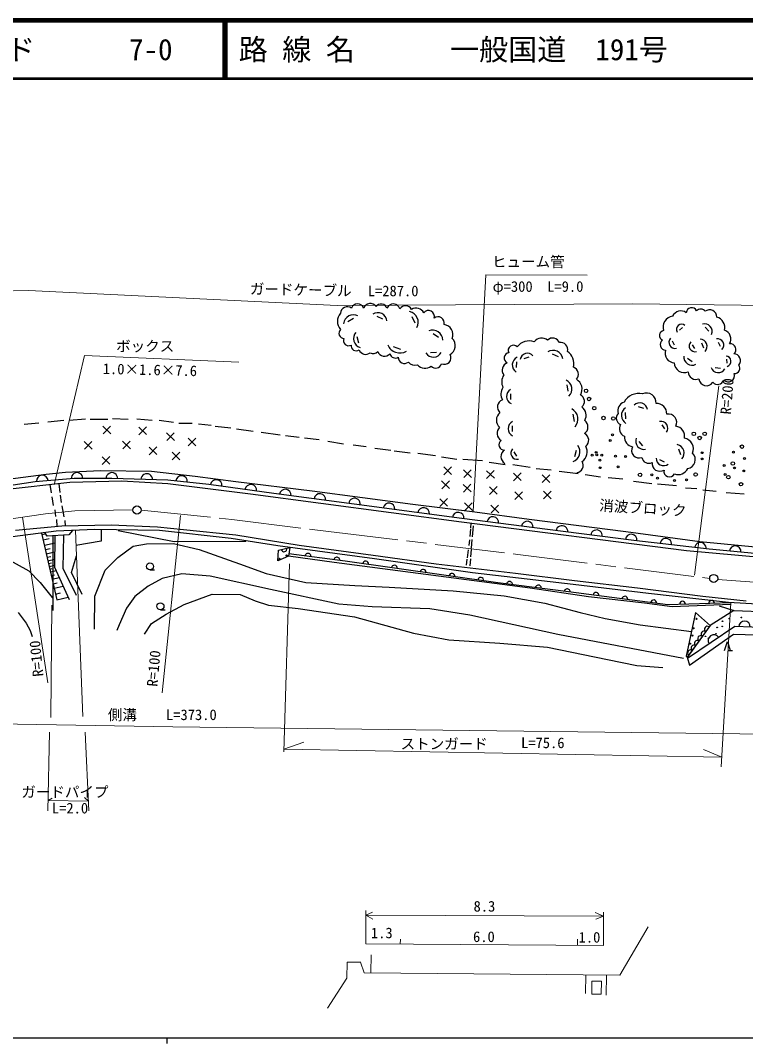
# Model space of a CAD drawing. Units: millimetres, scale not verified. Extents: x 40000 to 680000, y 20000 to 380000.
# Drawn here: x 142840 to 267574, y 204000 to 380000 of the extents above; entities that cross this region are included whole.
import ezdxf
from ezdxf.enums import TextEntityAlignment as Align

# ---------------------------------------------------------------- set-up
doc = ezdxf.new("R2010")
doc.units = ezdxf.units.MM
doc.header["$LTSCALE"] = 1000
doc.linetypes.add('CHAIN', pattern=[18.5, 12, -1.5, 3.5, -1.5])
for name, color, linetype, lineweight in [('M-BGD', 7, 'Continuous', 25), ('M-BMK', 2, 'CHAIN', 13), ('M-BMK-SRVR', 3, 'Continuous', 25), ('M-STR-HTXT', 7, 'Continuous', 13), ('M-TTL', 2, 'Continuous', 140), ('M-TTL-BAND', 7, 'Continuous', 25), ('M-TTL-LINE', 7, 'Continuous', 50), ('M-TTL-TXT', 7, 'Continuous', 50)]:
    doc.layers.add(name, color=color, linetype=linetype, lineweight=lineweight)
doc.styles.add('ＭＳ ゴシック', font='')
doc.styles.get('ＭＳ ゴシック').set_extended_font_data('MS Gothic')

msp = doc.modelspace()

# ---------------------------------------------------------------- linework, layer by layer
at = {"layer": 'M-BGD'}
for p, q in [((204174, 329124), (205146, 328655)), ((199176, 328236), (200160, 328768)), ((210164, 329087), (210661, 327986)), ((213813, 326130), (214771, 325491)), ((256201, 326736), (256748, 327189)), ((260642, 327225), (261264, 326527)), ((201048, 324509), (200769, 325557)), ((208266, 323414), (206987, 323851)), ((255380, 324136), (254984, 324815)), ((258840, 323550), (258463, 324210)), ((260010, 324550), (260350, 323701)), ((262853, 324673), (263231, 323956)), ((214433, 322860), (213378, 322823)), ((229477, 321862), (230345, 322108)), ((234324, 322637), (235362, 322165)), ((228154, 320279), (228229, 321298)), ((258413, 321275), (257583, 321841)), ((264290, 321737), (264365, 321020)), ((263294, 320139), (262351, 320215)), ((236843, 317303), (237032, 316209)), ((227222, 314805), (227184, 315767)), ((249105, 313587), (250011, 313286)), ((237863, 312244), (238089, 311018)), ((246980, 311491), (246942, 312566)), ((145994, 310718), (143492, 310510)), ((150326, 311158), (147523, 310904)), ((154010, 311390), (151207, 311205)), ((157856, 311367), (154844, 311367)), ((157031, 310207), (158382, 308907)), ((158357, 310233), (157056, 308881)), ((161354, 311367), (158667, 311483)), ((165525, 311182), (162837, 311413)), ((163194, 310045), (164545, 308745)), ((164520, 310070), (163219, 308719)), ((169139, 310857), (166683, 311182)), ((172382, 310672), (170066, 310672)), ((175672, 310347), (173448, 310533)), ((179055, 309884), (176321, 310162)), ((227486, 309272), (227486, 310253)), ((253148, 310457), (253620, 309721)), ((167966, 309049), (169318, 307748)), ((169292, 309074), (167992, 307723)), ((171673, 308122), (173024, 306822)), ((172999, 308148), (171699, 306796)), ((182854, 309282), (179981, 309699)), ((187534, 308679), (184244, 309096)), ((190778, 308262), (188461, 308540)), ((194253, 307845), (191704, 308123)), ((153811, 307566), (155162, 306266)), ((155137, 307591), (153836, 306240)), ((160414, 307612), (161765, 306312)), ((161739, 307638), (160439, 306287)), ((164955, 306616), (166306, 305316)), ((166280, 306642), (164980, 305290)), ((198423, 307104), (195689, 307567)), ((202315, 306641), (200091, 306965)), ((206532, 306038), (203798, 306363)), ((249891, 306813), (249250, 307587)), ((256066, 306295), (256386, 305314)), ((156869, 304948), (158220, 303648)), ((158195, 304974), (156894, 303622)), ((168916, 305713), (170267, 304412)), ((170242, 305738), (168942, 304387)), ((209868, 305575), (207134, 305899)), ((214224, 305112), (211212, 305482)), ((217930, 304463), (215289, 304880)), ((228206, 305065), (227791, 305781)), ((238461, 306041), (238140, 304947)), ((215646, 303187), (216997, 301887)), ((216972, 303213), (215671, 301862)), ((222332, 304231), (218950, 304463)), ((226225, 303582), (223444, 303953)), ((230534, 303073), (227522, 303536)), ((234148, 302609), (231553, 302841)), ((253658, 304002), (252828, 304417)), ((140676, 301068), (147245, 301949)), ((152076, 301208), (145357, 300652)), ((147245, 301949), (150581, 302297)), ((150581, 302297), (156605, 302575)), ((158563, 301208), (152076, 301208)), ((156605, 302575), (165386, 302482)), ((168200, 300930), (158563, 301208)), ((165386, 302482), (172869, 301625)), ((172869, 301625), (179912, 300698)), ((219075, 302678), (220426, 301377)), ((220401, 302703), (219100, 301352)), ((223013, 302539), (224365, 301238)), ((224339, 302564), (223039, 301213)), ((227647, 302145), (228998, 300844)), ((228973, 302170), (227672, 300819)), ((232582, 301821), (233933, 300520)), ((233908, 301846), (232607, 300495)), ((238782, 302007), (235538, 302424)), ((242627, 301451), (239986, 301822)), ((246473, 301080), (243971, 301312)), ((145357, 300652), (133588, 298891)), ((151315, 300526), (140056, 299228)), ((147887, 300178), (148095, 298765)), ((149450, 300271), (149613, 298777)), ((160258, 300757), (151315, 300526)), ((168182, 300294), (160258, 300757)), ((182407, 298487), (168182, 300294)), ((175244, 300188), (168200, 300930)), ((186410, 298613), (175244, 300188)), ((179912, 300698), (193002, 299099)), ((215298, 300778), (216650, 299477)), ((216624, 300803), (215324, 299452)), ((219005, 300199), (220356, 298898)), ((220331, 300224), (219031, 298873)), ((223523, 299782), (224874, 298481)), ((224849, 299807), (223548, 298456)), ((251478, 300293), (248327, 300710)), ((255694, 299922), (252451, 300246)), ((259169, 299412), (257223, 299551)), ((148222, 298058), (148466, 296541)), ((149647, 298336), (149867, 297097)), ((218734, 293714), (182407, 298487)), ((200265, 296806), (186410, 298613)), ((193002, 299099), (210331, 296806)), ((214974, 297720), (216325, 296419)), ((216300, 297745), (214999, 296394)), ((227879, 298901), (229230, 297601)), ((229204, 298927), (227904, 297576)), ((232790, 299017), (234141, 297717)), ((234116, 299043), (232816, 297691)), ((262506, 298949), (260235, 299181)), ((267324, 298532), (264266, 298764)), ((148732, 295834), (148894, 294687)), ((149983, 296529), (150308, 294618)), ((218753, 294304), (200265, 296806)), ((210331, 296806), (220989, 295462)), ((219237, 297002), (220588, 295701)), ((220563, 297027), (219262, 295676)), ((223778, 296608), (225129, 295307)), ((225104, 296633), (223803, 295282)), ((149045, 294155), (149118, 292941)), ((150470, 293981), (150546, 293031)), ((233534, 292404), (218753, 294304)), ((220989, 295462), (230325, 294234)), ((230325, 294234), (246983, 292103)), ((149936, 293022), (141966, 292234)), ((155649, 292436), (149000, 292135)), ((158462, 293161), (149936, 293022)), ((151766, 292260), (151137, 291486)), ((166747, 292250), (155649, 292436)), ((156744, 292389), (156744, 290397)), ((166432, 292836), (158462, 293161)), ((159663, 292250), (169255, 290351)), ((170880, 292373), (166432, 292836)), ((179072, 290907), (166747, 292250)), ((179869, 291446), (170880, 292373)), ((257424, 288756), (218734, 293714)), ((220251, 292536), (220134, 291204)), ((220328, 293510), (220251, 292700)), ((220730, 293062), (220555, 291157)), ((248361, 290551), (233534, 292404)), ((149000, 292135), (139687, 290953)), ((146485, 291815), (149075, 280319)), ((146544, 291554), (147133, 291687)), ((146750, 290637), (147777, 290869)), ((147430, 291277), (147059, 291888)), ((151137, 291486), (147430, 291277)), ((148404, 291332), (148427, 280687)), ((148728, 285879), (148808, 291355)), ((150164, 285740), (150305, 291439)), ((187111, 289609), (179072, 290907)), ((190804, 289685), (179869, 291446)), ((220064, 290632), (219959, 289650)), ((220485, 290702), (220403, 289241)), ((246983, 292103), (259702, 290342)), ((261289, 289021), (248361, 290551)), ((146957, 289720), (148790, 290134)), ((147123, 288981), (147951, 289168)), ((156744, 290397), (152390, 289695)), ((159582, 287637), (162223, 289537)), ((162223, 289537), (164494, 289954)), ((164494, 289954), (169174, 290047)), ((169174, 290047), (173575, 288981)), ((169255, 290351), (181626, 290397)), ((173575, 288981), (180526, 286525)), ((203723, 287362), (187111, 289609)), ((187144, 287022), (187215, 288885)), ((187215, 288885), (189160, 289332)), ((187215, 288885), (189160, 289332)), ((189160, 289332), (188972, 287838)), ((203500, 287971), (190804, 289685)), ((219877, 288949), (219690, 287570)), ((220403, 288984), (220275, 287734)), ((270862, 287552), (257424, 288756)), ((259702, 290342), (271078, 289253)), ((273939, 287863), (261289, 289021)), ((139947, 287730), (144303, 285320)), ((147290, 288243), (148767, 288576)), ((147424, 287647), (148091, 287798)), ((147558, 287052), (148749, 287320)), ((151601, 285022), (152463, 287897)), ((157404, 285413), (159582, 287637)), ((188972, 287838), (187144, 287022)), ((196803, 286773), (188972, 287838)), ((198726, 286981), (189025, 288262)), ((224975, 283251), (198726, 286981)), ((214343, 286442), (203500, 287971)), ((220612, 284976), (203723, 287362)), ((219655, 287313), (219538, 286285)), ((220275, 287395), (220134, 286203)), ((144303, 285320), (146249, 283328)), ((147668, 286564), (148205, 286685)), ((147778, 286076), (148734, 286292)), ((147881, 285618), (148319, 285717)), ((147991, 285129), (148971, 285350)), ((151276, 280319), (148728, 285879)), ((152481, 281060), (150164, 285740)), ((155643, 280965), (157404, 285413)), ((165116, 285488), (165916, 285488)), ((180526, 286525), (185113, 284857)), ((230547, 282324), (196803, 286773)), ((228012, 284866), (214343, 286442)), ((148131, 284508), (148686, 284633)), ((148271, 283888), (149513, 284167)), ((153454, 281269), (151601, 285022)), ((167227, 283977), (164818, 282679)), ((170610, 284811), (167227, 283977)), ((175475, 284394), (170610, 284811)), ((185854, 282123), (175475, 284394)), ((185113, 284857), (191924, 283328)), ((237942, 282983), (220612, 284976)), ((238160, 283615), (228012, 284866)), ((249002, 282364), (238160, 283615)), ((146249, 283328), (148288, 280733)), ((148448, 283101), (149152, 283259)), ((148626, 282314), (150199, 282668)), ((164818, 282679), (162501, 280918)), ((197624, 279575), (185854, 282123)), ((191924, 283328), (200358, 282772)), ((200358, 282772), (206242, 282494)), ((206242, 282494), (217270, 281891)), ((217270, 281891), (226074, 281011)), ((237115, 281699), (224975, 283251)), ((240555, 280865), (230547, 282324)), ((254190, 279498), (237115, 281699)), ((250893, 281431), (237942, 282983)), ((260216, 280882), (249002, 282364)), ((148288, 280733), (148427, 280687)), ((148427, 280687), (148403, 278489)), ((148851, 281316), (149743, 281517)), ((149075, 280319), (151070, 280769)), ((155551, 275265), (155643, 280965)), ((162501, 280918), (161065, 278880)), ((171027, 279528), (175800, 281289)), ((175800, 281289), (180618, 281243)), ((180618, 281243), (183213, 280177)), ((183213, 280177), (185484, 279389)), ((226074, 281011), (233024, 279760)), ((250216, 279730), (240555, 280865)), ((264631, 279856), (250893, 281431)), ((267676, 280094), (260216, 280882)), ((274482, 279299), (264631, 279856)), ((142473, 278150), (143816, 276296)), ((161065, 278880), (159814, 276053)), ((166923, 278630), (167723, 278630)), ((167922, 277860), (171027, 279528)), ((185484, 279389), (190627, 278833)), ((190627, 278833), (200311, 277397)), ((203323, 279111), (197624, 279575)), ((213239, 278787), (203323, 279111)), ((220143, 277721), (213239, 278787)), ((233024, 279760), (239141, 278138)), ((239141, 278138), (243450, 277119)), ((254943, 279104), (250216, 279730)), ((265049, 279832), (254190, 279498)), ((260682, 279336), (254943, 279104)), ((258939, 278154), (257364, 270625)), ((261534, 275837), (258939, 278154)), ((265044, 279544), (260682, 279336)), ((265583, 278484), (261464, 275907)), ((263011, 279318), (265583, 278484)), ((265583, 278484), (279854, 277951)), ((165374, 276239), (167922, 277860)), ((200311, 277397), (210459, 274617)), ((235295, 274339), (220143, 277721)), ((243450, 277119), (249474, 276053)), ((143816, 276296), (144500, 275034)), ((144500, 275034), (144847, 274003)), ((159814, 276053), (159443, 275080)), ((164169, 274431), (165374, 276239)), ((210459, 274617), (216529, 273458)), ((249474, 276053), (258258, 274901)), ((261464, 275907), (257526, 270439)), ((265750, 275724), (257582, 270255)), ((261461, 275902), (257664, 270589)), ((283082, 275131), (265750, 275724)), ((216529, 273458), (225286, 272856)), ((225286, 272856), (233534, 272161)), ((256887, 270215), (235295, 274339)), ((257943, 269072), (265496, 274424)), ((263983, 271587), (264463, 273187)), ((264463, 273187), (264943, 271587)), ((265496, 274424), (282941, 273984)), ((233534, 272161), (243821, 270076)), ((264543, 271587), (265343, 271587)), ((243821, 270076), (248871, 269010)), ((257364, 270625), (257526, 270439)), ((257526, 270439), (257943, 269072)), ((248871, 269010), (253319, 268686))]:
    msp.add_line(p, q, dxfattribs=at)
for centre, radius in [((240146, 316293), 300), ((240660, 314891), 300), ((241548, 313302), 300), ((243137, 311619), 300), ((244820, 311525), 300), ((244680, 308721), 160), ((258679, 308884), 300), ((259684, 308183), 300), ((260549, 308884), 300), ((244306, 307739), 160), ((266952, 306688), 300), ((241198, 305215), 160), ((241875, 305706), 160), ((241969, 305285), 160), ((242530, 304350), 160), ((242834, 305215), 160), ((245194, 305052), 160), ((246947, 304981), 160), ((260105, 305636), 160), ((260105, 304561), 160), ((265480, 305729), 160), ((267396, 304654), 160), ((242553, 303065), 160), ((245638, 303205), 160), ((263891, 303439), 160), ((265387, 303790), 300), ((265667, 303018), 160), ((249424, 301826), 300), ((251457, 301850), 160), ((252439, 301265), 160), ((255337, 300868), 160), ((257440, 300962), 160), ((258983, 301896), 300), ((264078, 301896), 160), ((264615, 301429), 300), ((267256, 302504), 160), ((266789, 300214), 300), ((187405, 287392), 100), ((188632, 287958), 100), ((165116, 286088), 600), ((166923, 279230), 600), ((259149, 277058), 100), ((263613, 276646), 51.7), ((264772, 277109), 51.7), ((266857, 277295), 51.7), ((258630, 275430), 100), ((262501, 274515), 51.7), ((262687, 275580), 51.7), ((263567, 275766), 51.7), ((258016, 272788), 100), ((258441, 274180), 100), ((260694, 274051), 51.7), ((261204, 273727), 51.7)]:
    msp.add_circle(centre, radius, dxfattribs=at)
for centre, radius, start, end in [((200816, 330096), 1137, 19.80525, 157.64869), ((203016, 330108), 1190, 33.48061, 161.70867), ((204881, 330157), 1064, 17.7608, 145.17767), ((206987, 330065), 1169, 15.9983, 159.1284), ((209096, 329731), 1184, 28.33309, 146.34091), ((199413, 328267), 2055, 138.35528, 223.58676), ((199089, 329516), 1217, 56.31049, 174.50495), ((200110, 327685), 1679, 61.99003, 174.79601), ((204296, 328135), 1588, 6.07388, 122.38747), ((209370, 328065), 1894, 331.46894, 77.14016), ((210913, 329048), 1466, 27.57513, 121.91464), ((213011, 329070), 1034, 343.9182, 140.56472), ((256450, 328491), 1551, 52.82751, 156.32092), ((258299, 329684), 913, 24.12931, 177.29694), ((259844, 329335), 1014, 38.24384, 134.6035), ((261390, 328985), 1231, 359.3984, 127.4715), ((214681, 327971), 1057, 345.07607, 129.77582), ((215496, 325959), 1752, 337.70373, 83.22736), ((255258, 327249), 1879, 96.99399, 198.20633), ((256570, 326847), 900, 49.21175, 210.00962), ((260553, 326519), 1286, 336.35963, 107.09939), ((262158, 327186), 1846, 345.03175, 75.48113), ((198524, 326187), 894, 132.12268, 267.84353), ((201729, 325252), 1599, 136.99978, 252.86306), ((213733, 324972), 1758, 1.29355, 111.32631), ((253618, 325809), 865, 99.6694, 247.29099), ((263447, 325172), 1614, 329.43562, 72.17796), ((199273, 324912), 871, 153.96617, 300.61505), ((200603, 324065), 892, 173.69834, 302.64677), ((208120, 325077), 2277, 203.26395, 299.02973), ((215906, 324042), 1742, 298.58182, 45.97452), ((227628, 323239), 891, 41.8, 206.42895), ((230367, 322280), 2591, 70.87958, 143.19595), ((232512, 323719), 1643, 51.86738, 142.09474), ((234399, 324125), 1244, 21.8174, 134.53962), ((235799, 323434), 1178, 342.38768, 101.98121), ((253878, 324238), 974, 127.50454, 265.6096), ((255414, 324611), 1019, 135.55102, 284.96185), ((258848, 323993), 977, 133.18986, 286.2999), ((259720, 323942), 1246, 315.24482, 88.358), ((262769, 324171), 1058, 314.69825, 100.81883), ((264977, 323413), 948, 306.77011, 98.46962), ((202227, 323801), 1243, 203.09629, 309.48979), ((203553, 323617), 942, 235.33612, 321.51782), ((205477, 323547), 1294, 203.51492, 316.32388), ((207309, 322842), 916, 191.88866, 304.50852), ((208891, 322057), 1064, 178.34699, 309.76842), ((213879, 323625), 1534, 212.71187, 331.238), ((215783, 321946), 1112, 242.97912, 30.6007), ((226985, 321922), 933, 99.49741, 242.08054), ((230039, 321531), 1222, 38.49615, 173.06536), ((234439, 321511), 1728, 10.02001, 121.09208), ((235451, 320912), 2618, 347.44729, 55.81448), ((255412, 322776), 1682, 163.04144, 266.60754), ((258379, 322117), 1426, 174.01088, 297.41536), ((264162, 321361), 916, 286.45341, 85.5646), ((265561, 321508), 1146, 316.57631, 90.82898), ((210667, 322048), 1361, 216.45476, 289.82845), ((212435, 321929), 1749, 221.6427, 306.93611), ((214261, 321255), 1060, 223.0403, 343.60876), ((227072, 319840), 1362, 112.61206, 216.87771), ((228901, 320736), 1462, 114.89775, 236.62946), ((237540, 319146), 1284, 316.88576, 68.72277), ((257061, 321163), 1750, 182.15418, 292.03533), ((265695, 320155), 898, 266.42882, 38.97204), ((227948, 317805), 2312, 148.23239, 204.30481), ((259029, 319565), 1313, 181.02915, 293.64902), ((262867, 320733), 1307, 200.66206, 330.1901), ((264557, 318957), 1124, 227.65834, 15.55666), ((227458, 315719), 1976, 144.95039, 209.96), ((236042, 316601), 1659, 313.0019, 66.56292), ((237474, 316567), 1975, 330.0266, 59.46052), ((260859, 318450), 1306, 183.85243, 327.54702), ((262767, 318489), 1094, 222.51839, 340.66597), ((227793, 315309), 1340, 118.37918, 246.1123), ((238591, 314462), 1266, 310.93501, 62.03114), ((249241, 312877), 2954, 78.25212, 149.98985), ((250516, 314222), 1687, 356.48223, 113.53373), ((226229, 313490), 1332, 111.24188, 227.07751), ((238356, 312053), 1801, 331.5569, 53.74822), ((247181, 312831), 1602, 108.11387, 196.59418), ((247791, 312058), 1580, 123.70999, 240.30911), ((249376, 312892), 1324, 7.24946, 135.88064), ((252194, 312274), 1845, 0.18305, 89.81695), ((226329, 311246), 1620, 128.43398, 229.40417), ((236753, 311405), 1994, 319.06099, 61.85883), ((246517, 311579), 1179, 137.61969, 247.74107), ((254273, 310834), 1464, 334.55338, 99.18642), ((226305, 308979), 1462, 134.81929, 237.07443), ((228114, 309763), 1377, 117.08878, 242.91122), ((239011, 310082), 1450, 307.46632, 50.1467), ((247274, 309758), 1408, 148.79789, 247.27068), ((253030, 309862), 1170, 323.70796, 101.61386), ((255314, 308454), 1773, 349.46774, 80.86513), ((239324, 307789), 1276, 306.39931, 63.54018), ((248475, 308384), 1747, 177.49644, 259.08389), ((250091, 307632), 1426, 157.97449, 281.36119), ((256717, 306262), 1899, 337.53087, 79.69005), ((226054, 307016), 916, 126.40877, 274.3441), ((228292, 305593), 1090, 138.22503, 281.91213), ((237361, 305769), 1729, 288.14732, 39.18059), ((238286, 305788), 2043, 305.3626, 28.49876), ((249263, 306025), 1290, 150.0745, 292.089), ((255528, 305576), 1484, 317.75188, 78.45564), ((226843, 304961), 1349, 122.2343, 240.10397), ((226123, 306102), 0.000011, 337.14091, 157.1407), ((250906, 304992), 1169, 187.99519, 300.12022), ((253476, 304676), 1272, 177.65868, 309.21122), ((257409, 304449), 1521, 278.08637, 45.66991), ((238442, 303454), 1225, 276.11652, 33.06804), ((252835, 303799), 1354, 172.30395, 302.75367), ((256019, 303603), 1734, 247.61986, 337.61986), ((146588, 300754), 1000, 4.73094, 184.73094), ((152570, 301208), 1000, 359.95949, 182.43434), ((158569, 301208), 1000, 358.34762, 179.98889), ((164567, 301035), 1000, 358.3477, 178.3477), ((170552, 300682), 1000, 353.99099, 173.99099), ((176514, 300009), 1000, 351.96977, 171.96977), ((254498, 302424), 960, 165.77864, 333.77164), ((182455, 299171), 1000, 351.96977, 171.96977), ((188399, 298354), 1000, 352.56859, 172.56859), ((194349, 297578), 1000, 352.56859, 172.56859), ((200298, 296801), 1000, 352.2925, 172.55931), ((206244, 295997), 1000, 352.29251, 172.29251), ((212190, 295192), 1000, 352.29251, 172.29251), ((218136, 294387), 1000, 352.43686, 172.29283), ((224086, 293618), 1000, 352.67612, 172.67612), ((230037, 292853), 1000, 352.67612, 172.67612), ((235989, 292097), 1000, 352.87498, 172.87498), ((241943, 291353), 1000, 352.87498, 172.87498), ((247897, 290609), 1000, 353.0764, 172.87524), ((253855, 289901), 1000, 353.25442, 173.25442), ((188187, 289109), 500, 192.94756, 12.94756), ((259813, 289196), 1000, 353.25442, 173.25442), ((265784, 288610), 1000, 354.76773, 174.76773), ((192305, 287829), 500, 352.47878, 172.47878), ((197262, 287174), 500, 352.47878, 172.47878), ((202214, 286485), 500, 351.91238, 171.91238), ((207165, 285782), 500, 351.91238, 171.91238), ((212115, 285079), 500, 351.91238, 171.91238), ((217065, 284375), 500, 351.91238, 171.91238), ((222016, 283672), 500, 351.91238, 171.91238), ((226970, 282996), 500, 352.71355, 172.71355), ((231929, 282362), 500, 352.71355, 172.71355), ((236889, 281728), 500, 352.68169, 172.71356), ((241848, 281089), 500, 352.65502, 172.65502), ((246807, 280450), 500, 352.65502, 172.65502), ((251766, 279810), 500, 352.65502, 172.65502), ((256745, 279577), 500, 1.76197, 181.76197), ((261742, 279730), 500, 1.76197, 181.76197), ((267392, 275668), 1000, 358.04126, 178.04126), ((260435, 274466), 500, 54.44878, 234.44878), ((261016, 275280), 500, 54.44878, 234.44878), ((259272, 272839), 500, 54.44878, 234.44878), ((259853, 273653), 500, 54.44878, 234.44878), ((262129, 273300), 1000, 33.80489, 213.80489), ((258109, 271212), 500, 54.44878, 234.44878), ((258690, 272025), 500, 54.44878, 234.44878)]:
    msp.add_arc(centre, radius, start, end, dxfattribs=at)
for points in [[(197687, 326616), (197687, 326616), (197687, 326616), (197687, 326616)], [(211034, 320632), (211034, 320632), (211034, 320632), (211034, 320632)]]:
    msp.add_open_spline(points, degree=3, dxfattribs=at)
at = {"layer": 'M-BMK'}
for p, q in [((152206, 295627), (162187, 295790)), ((163587, 295778), (179194, 294177)), ((139253, 293992), (147132, 295141)), ((147132, 295141), (152206, 295627)), ((179194, 294177), (195829, 292092)), ((195829, 292092), (228403, 288153)), ((228403, 288153), (261404, 284009)), ((262772, 283802), (275388, 282917))]:
    msp.add_line(p, q, dxfattribs=at)
at = {"layer": 'M-BMK-SRVR'}
for centre in [(162887, 295778), (262104, 284009)]:
    msp.add_circle(centre, 700, dxfattribs=at)
at = {"layer": 'M-STR-HTXT'}
for p, q in [((222919, 336258), (220706, 295498)), ((240342, 336165), (222919, 336258)), ((63907, 331013), (144195, 333570)), ((144195, 333570), (197296, 330976)), ((197296, 330976), (248173, 331254)), ((248173, 331254), (337757, 330232)), ((153879, 322357), (148713, 300321)), ((180398, 321213), (153879, 322357)), ((258783, 284547), (262954, 317168)), ((143215, 294547), (147548, 266027)), ((170391, 294848), (167240, 264359)), ((153595, 260258), (152284, 292283)), ((189141, 286516), (188121, 254174)), ((148044, 260105), (148230, 279427)), ((265049, 279832), (263371, 251579)), ((126537, 259231), (169077, 258506)), ((147849, 257571), (147571, 244041)), ((154614, 244041), (153965, 257571)), ((169077, 258506), (266568, 257302)), ((266568, 257302), (354328, 256097)), ((188135, 254617), (191583, 255859)), ((188135, 254617), (263471, 253264)), ((263471, 253264), (260345, 254562)), ((147607, 245792), (148307, 246222)), ((147607, 245792), (154533, 245722)), ((154533, 245722), (153847, 246316)), ((202229, 226884), (202252, 221161)), ((202232, 226094), (203373, 226595)), ((202232, 226094), (243146, 225914)), ((202232, 226094), (203434, 225424)), ((243146, 225914), (241707, 226536)), ((243146, 225914), (241846, 225378)), ((243143, 226606), (243167, 220883)), ((250835, 224049), (245970, 215755)), ((208195, 221950), (208189, 221121)), ((238643, 221973), (238654, 220914)), ((202252, 221161), (243167, 220883)), ((203144, 219287), (203097, 216161)), ((199032, 217979), (198985, 215245)), ((201395, 217979), (199032, 217979)), ((201951, 216172), (201348, 218025)), ((198985, 215245), (195649, 210102)), ((245970, 215755), (201951, 216172)), ((240075, 215811), (240016, 212581)), ((243643, 215777), (243584, 212303)), ((241122, 214707), (241105, 212465)), ((242784, 214718), (241122, 214707)), ((242761, 212471), (242784, 214718)), ((241105, 212465), (242761, 212471))]:
    msp.add_line(p, q, dxfattribs=at)
at = {"layer": 'M-TTL'}
msp.add_line((680000, 380000), (40000, 380000), dxfattribs=at)
at = {"layer": 'M-TTL-BAND'}
for p, q in [((40000, 205000), (579000, 205000)), ((168000, 205000), (168000, 204000))]:
    msp.add_line(p, q, dxfattribs=at)
at = {"layer": 'M-TTL-LINE'}
for p, q in [((177750, 380000), (177750, 370000)), ((178250, 380000), (178250, 370000)), ((40000, 370000), (680000, 370000))]:
    msp.add_line(p, q, dxfattribs=at)

# ---------------------------------------------------------------- texts
at = {"layer": 'M-BGD', "style": 'ＭＳ ゴシック'}
msp.add_text('消波ブロック', height=1833, rotation=356.239, dxfattribs=at).set_placement((249922, 296131), align=Align.MIDDLE_CENTER)
at = {"layer": 'M-STR-HTXT', "style": 'ＭＳ ゴシック'}
for s, p in [('ヒューム管', (230209, 338497)), ('φ=300\u3000L=9.0', (231878, 334234)), ('ボックス', (164298, 323970)), ('側溝\u3000\u3000L=373.0', (167240, 260560)), ('ストンガード', (215738, 255566)), ('ガードパイプ', (150486, 247273)), ('L=2.0', (151366, 244493)), ('8.3', (222657, 227615)), ('1.3', (205003, 223028)), ('6.0', (222564, 222379)), ('1.0', (240728, 222286))]:
    msp.add_text(s, height=1833, dxfattribs=at).set_placement(p, align=Align.MIDDLE_CENTER)
msp.add_text('ガードケーブル', height=1833, rotation=358.786, dxfattribs=at).set_placement((182277, 332383), align=Align.BOTTOM_LEFT)
msp.add_text('L=287.0', height=1833, dxfattribs=at).set_placement((202585, 332009), align=Align.BOTTOM_LEFT)
for s, rotation, p in [('1.0×1.6×7.6', 358.611, (165108, 319916)), ('R=100', 95.711, (145578, 270221)), ('R=100', 84.854, (165758, 268529))]:
    msp.add_text(s, height=1833, rotation=rotation, dxfattribs=at).set_placement(p, align=Align.MIDDLE_CENTER)
msp.add_text('R=200', height=1833, rotation=85.754, dxfattribs=at).set_placement((266079, 318350), align=Align.BOTTOM_RIGHT)
msp.add_text('L=75.6', height=1833, dxfattribs=at).set_placement((232697, 254269), align=Align.BOTTOM_CENTER)
at = {"layer": 'M-TTL-TXT', "style": 'ＭＳ ゴシック'}
for s, p in [('図面コード', (120380, 375000)), ('7-0', (161521, 375000)), ('路 線 名', (180380, 375000)), ('一般国道\u3000191号', (216734, 375000))]:
    msp.add_text(s, height=3666, dxfattribs=at).set_placement(p, align=Align.MIDDLE_LEFT)

doc.saveas('drawing.dxf')
